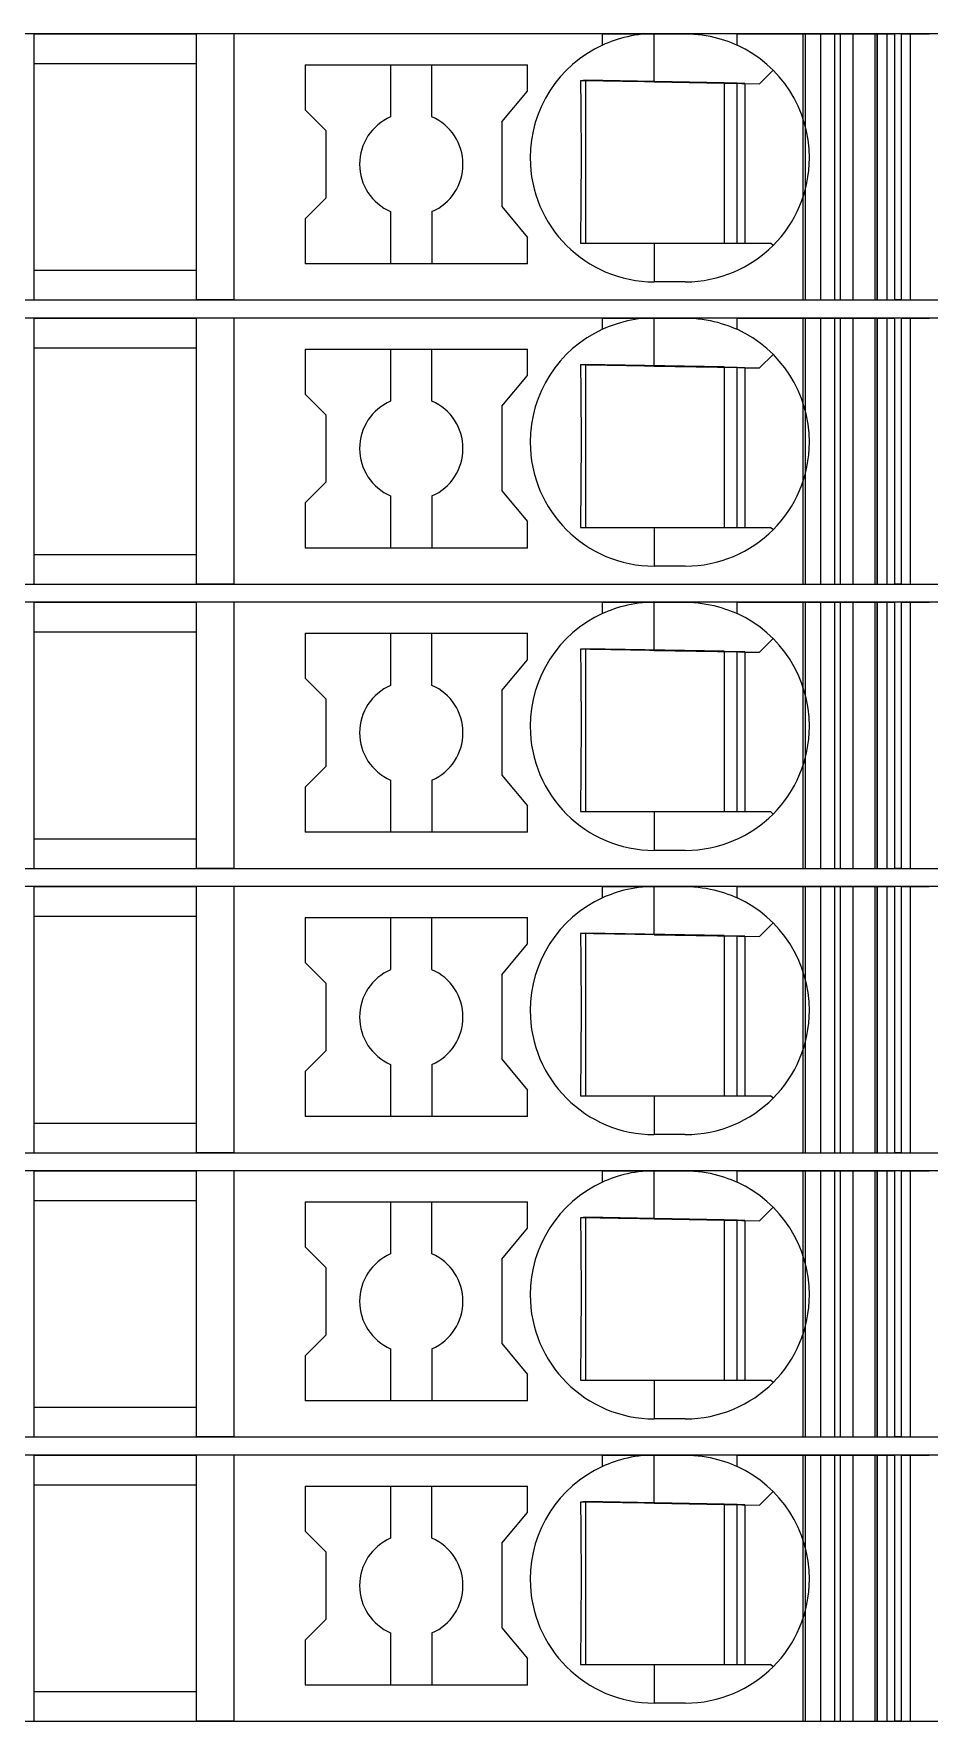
# Model space of a CAD drawing. Header units: millimetres. Extents: x 0 to 1680, y 0 to 1188.
# Drawn here: x 877.05 to 894.37, y 302.65 to 335.3 of the extents above; entities that cross this region are included whole.
import ezdxf
from ezdxf.enums import TextEntityAlignment as Align

# ---------------------------------------------------------------- set-up
doc = ezdxf.new("R2010")
doc.units = ezdxf.units.MM
for name, color, linetype, lineweight in [('EPLAN309', 5, 'Continuous', 5), ('EPLAN493', 5, 'Continuous', 5), ('MAIN-1', 7, 'Continuous', 5), ('MAIN-2', 7, 'Continuous', 5)]:
    doc.layers.add(name, color=color, linetype=linetype, lineweight=lineweight)
doc.styles.add('Tahoma', font='')
doc.styles.get('Tahoma').set_extended_font_data('Tahoma')

# ---------------------------------------------------------------- blocks, each defined once
blk = doc.blocks.new('EPLSYM_LibrarySPECIAL_Symbol12_Variant0_Placement8_6')
at = {"layer": 'EPLAN309', "lineweight": 13, "ltscale": 16}
blk.add_lwpolyline([(0, -5.15), (68.15, -5.15), (68.15, 0), (0, 0)], close=True, dxfattribs=at)
at = {"layer": 'EPLAN493', "color": 5, "style": 'Tahoma'}
blk.add_attdef('17_20450', text='', height=2.3478, dxfattribs=at).set_placement((0, -21.83478), align=Align.MIDDLE_RIGHT)
blk = doc.blocks.new('EPLSYM_LibrarySPECIAL_Symbol12_Variant0_Placement8_7')
at = {"layer": 'EPLAN309', "lineweight": 13, "ltscale": 16}
blk.add_lwpolyline([(0, -5.15), (68.15, -5.15), (68.15, 0), (0, 0)], close=True, dxfattribs=at)
at = {"layer": 'EPLAN493', "color": 5, "style": 'Tahoma'}
blk.add_attdef('17_20450', text='', height=2.3478, dxfattribs=at).set_placement((0, -21.83478), align=Align.MIDDLE_RIGHT)
blk = doc.blocks.new('EPLSYM_LibrarySPECIAL_Symbol12_Variant0_Placement8_8')
at = {"layer": 'EPLAN309', "lineweight": 13, "ltscale": 16}
blk.add_lwpolyline([(0, -5.15), (68.15, -5.15), (68.15, 0), (0, 0)], close=True, dxfattribs=at)
at = {"layer": 'EPLAN493', "color": 5, "style": 'Tahoma'}
blk.add_attdef('17_20450', text='', height=2.3478, dxfattribs=at).set_placement((0, -21.83478), align=Align.MIDDLE_RIGHT)
blk = doc.blocks.new('EPLSYM_LibrarySPECIAL_Symbol12_Variant0_Placement8_9')
at = {"layer": 'EPLAN309', "lineweight": 13, "ltscale": 16}
blk.add_lwpolyline([(0, -5.15), (68.15, -5.15), (68.15, 0), (0, 0)], close=True, dxfattribs=at)
at = {"layer": 'EPLAN493', "color": 5, "style": 'Tahoma'}
blk.add_attdef('17_20450', text='', height=2.3478, dxfattribs=at).set_placement((0, -21.83478), align=Align.MIDDLE_RIGHT)
blk = doc.blocks.new('EPLSYM_LibrarySPECIAL_Symbol12_Variant0_Placement8_10')
at = {"layer": 'EPLAN309', "lineweight": 13, "ltscale": 16}
blk.add_lwpolyline([(0, -5.15), (68.15, -5.15), (68.15, 0), (0, 0)], close=True, dxfattribs=at)
at = {"layer": 'EPLAN493', "color": 5, "style": 'Tahoma'}
blk.add_attdef('17_20450', text='', height=2.3478, dxfattribs=at).set_placement((0, -21.83478), align=Align.MIDDLE_RIGHT)
blk = doc.blocks.new('EPLSYM_LibrarySPECIAL_Symbol12_Variant0_Placement8_11')
at = {"layer": 'EPLAN309', "lineweight": 13, "ltscale": 16}
blk.add_lwpolyline([(0, -5.15), (68.15, -5.15), (68.15, 0), (0, 0)], close=True, dxfattribs=at)
at = {"layer": 'EPLAN493', "color": 5, "style": 'Tahoma'}
blk.add_attdef('17_20450', text='', height=2.3478, dxfattribs=at).set_placement((0, -21.83478), align=Align.MIDDLE_RIGHT)

msp = doc.modelspace()

# ---------------------------------------------------------------- linework, layer by layer
at = {"layer": 'MAIN-1'}
for p, q in [((877.05, 335.3), (880.2, 335.3)), ((877.05, 335.3), (877.05, 330.15)), ((880.919, 335.3), (880.2, 335.3)), ((880.2, 330.15), (880.2, 335.3)), ((888.05, 335.3), (880.919, 335.3)), ((880.919, 335.3), (880.919, 330.15)), ((888.05, 335.3), (889.05, 335.3)), ((888.05, 335.082), (888.05, 335.3)), ((888.102, 335.105), (888.05, 335.082)), ((888.156, 335.127), (888.102, 335.105)), ((888.213, 335.149), (888.156, 335.127)), ((888.272, 335.17), (888.213, 335.149)), ((888.333, 335.19), (888.272, 335.17)), ((888.397, 335.209), (888.333, 335.19)), ((888.463, 335.227), (888.397, 335.209)), ((888.531, 335.243), (888.463, 335.227)), ((888.601, 335.258), (888.531, 335.243)), ((888.673, 335.27), (888.601, 335.258)), ((888.746, 335.281), (888.673, 335.27)), ((888.821, 335.289), (888.746, 335.281)), ((888.897, 335.295), (888.821, 335.289)), ((888.973, 335.299), (888.897, 335.295)), ((889.05, 335.3), (888.973, 335.299)), ((889.05, 334.368), (889.05, 335.3)), ((889.05, 335.3), (889.65, 335.3)), ((889.65, 335.3), (889.732, 335.299)), ((890.65, 335.3), (889.65, 335.3)), ((889.732, 335.299), (889.814, 335.294)), ((889.814, 335.294), (889.896, 335.287)), ((889.896, 335.287), (889.975, 335.278)), ((889.975, 335.278), (890.053, 335.266)), ((890.053, 335.266), (890.13, 335.252)), ((890.13, 335.252), (890.204, 335.235)), ((890.204, 335.235), (890.275, 335.217)), ((890.275, 335.217), (890.345, 335.197)), ((890.345, 335.197), (890.411, 335.176)), ((890.411, 335.176), (890.475, 335.154)), ((890.475, 335.154), (890.536, 335.131)), ((890.536, 335.131), (890.594, 335.106)), ((890.594, 335.106), (890.65, 335.082)), ((890.65, 335.3), (893.704, 335.3)), ((890.65, 335.082), (890.65, 335.3)), ((893.832, 335.3), (893.704, 335.3)), ((893.704, 330.15), (893.704, 335.3)), ((893.832, 335.3), (894.367, 335.3)), ((893.832, 330.15), (893.832, 335.3)), ((877.05, 334.725), (880.2, 334.725)), ((882.3, 334.7), (882.3, 333.829)), ((882.3, 334.7), (886.6, 334.7)), ((883.95, 334.7), (883.95, 333.692)), ((884.75, 333.692), (884.75, 334.7)), ((886.6, 334.189), (886.6, 334.7)), ((887.624, 334.392), (887.625, 334.322)), ((887.685, 334.391), (887.624, 334.392)), ((887.746, 334.39), (887.685, 334.391)), ((887.721, 334.391), (887.721, 331.25)), ((887.809, 334.389), (887.746, 334.39)), ((887.873, 334.388), (887.809, 334.389)), ((887.937, 334.387), (887.873, 334.388)), ((888.003, 334.386), (887.937, 334.387)), ((888.071, 334.385), (888.003, 334.386)), ((888.14, 334.384), (888.071, 334.385)), ((888.21, 334.382), (888.14, 334.384)), ((888.283, 334.381), (888.21, 334.382)), ((888.358, 334.38), (888.283, 334.381)), ((888.435, 334.379), (888.358, 334.38)), ((888.514, 334.377), (888.435, 334.379)), ((888.597, 334.376), (888.514, 334.377)), ((888.682, 334.375), (888.597, 334.376)), ((888.771, 334.373), (888.682, 334.375)), ((888.862, 334.371), (888.771, 334.373)), ((888.955, 334.37), (888.862, 334.371)), ((889.05, 334.368), (888.955, 334.37)), ((889.05, 334.368), (891.083, 334.333)), ((890.4, 334.345), (890.4, 331.25)), ((890.65, 331.25), (890.65, 334.34)), ((890.8, 334.338), (890.8, 331.25)), ((891.083, 334.333), (891.347, 334.597)), ((886.1, 333.593), (886.6, 334.189)), ((887.625, 334.322), (887.625, 334.25)), ((887.625, 334.25), (887.626, 334.177)), ((887.626, 334.177), (887.627, 334.103)), ((887.627, 334.103), (887.628, 334.027)), ((887.628, 334.027), (887.628, 333.949)), ((882.7, 333.429), (882.3, 333.829)), ((887.628, 333.949), (887.629, 333.87)), ((887.629, 333.87), (887.63, 333.788)), ((887.63, 333.788), (887.63, 333.704)), ((887.63, 333.704), (887.631, 333.617)), ((882.7, 333.429), (882.7, 332.121)), ((886.1, 333.593), (886.1, 331.957)), ((887.631, 333.617), (887.631, 333.526)), ((887.631, 333.526), (887.632, 333.432)), ((887.632, 333.432), (887.633, 333.334)), ((887.633, 333.334), (887.633, 333.231)), ((887.633, 333.231), (887.633, 333.124)), ((887.633, 333.124), (887.633, 333.013)), ((887.633, 333.013), (887.634, 332.9)), ((887.634, 332.9), (887.633, 332.779)), ((887.633, 332.779), (887.633, 332.661)), ((887.633, 332.547), (887.632, 332.438)), ((887.632, 332.438), (887.632, 332.334)), ((887.633, 332.661), (887.633, 332.547)), ((882.7, 332.121), (882.3, 331.721)), ((887.631, 332.139), (887.63, 332.048)), ((887.632, 332.334), (887.631, 332.234)), ((887.631, 332.234), (887.631, 332.139)), ((883.95, 331.858), (883.95, 330.85)), ((884.75, 331.858), (884.75, 330.85)), ((886.1, 331.957), (886.6, 331.361)), ((887.628, 331.79), (887.627, 331.708)), ((887.629, 331.959), (887.628, 331.873)), ((887.628, 331.873), (887.628, 331.79)), ((887.63, 332.048), (887.629, 331.959)), ((882.3, 331.721), (882.3, 330.85)), ((887.624, 331.398), (887.623, 331.324)), ((887.625, 331.55), (887.624, 331.474)), ((887.624, 331.474), (887.624, 331.398)), ((887.626, 331.629), (887.625, 331.55)), ((887.627, 331.708), (887.626, 331.629)), ((886.6, 330.85), (886.6, 331.361)), ((887.623, 331.324), (887.622, 331.25)), ((887.622, 331.25), (887.683, 331.25)), ((887.683, 331.25), (887.746, 331.25)), ((887.746, 331.25), (887.809, 331.25)), ((887.809, 331.25), (887.873, 331.25)), ((887.873, 331.25), (887.939, 331.25)), ((887.939, 331.25), (888.005, 331.25)), ((888.005, 331.25), (888.074, 331.25)), ((888.074, 331.25), (888.144, 331.25)), ((888.144, 331.25), (888.215, 331.25)), ((888.215, 331.25), (888.289, 331.25)), ((888.289, 331.25), (888.364, 331.25)), ((888.364, 331.25), (888.442, 331.25)), ((888.442, 331.25), (888.522, 331.25)), ((888.522, 331.25), (888.605, 331.25)), ((888.605, 331.25), (888.69, 331.25)), ((888.69, 331.25), (888.778, 331.25)), ((888.778, 331.25), (888.867, 331.25)), ((888.867, 331.25), (888.958, 331.25)), ((888.958, 331.25), (889.05, 331.25)), ((889.05, 331.25), (891.3, 331.25)), ((889.05, 331.25), (889.05, 330.5)), ((891.347, 331.203), (891.3, 331.25)), ((886.6, 330.85), (882.3, 330.85)), ((877.05, 330.725), (880.2, 330.725)), ((889.65, 330.5), (889.05, 330.5)), ((877.05, 330.15), (880.2, 330.15)), ((880.919, 330.15), (880.2, 330.15)), ((880.919, 330.15), (893.704, 330.15)), ((892.544, 330.15), (892.544, 330.15)), ((892.65, 330.15), (892.65, 330.15)), ((893.832, 330.15), (893.704, 330.15)), ((893.832, 330.15), (894.367, 330.15)), ((877.05, 329.8), (880.2, 329.8)), ((877.05, 329.8), (877.05, 324.65)), ((880.919, 329.8), (880.2, 329.8)), ((880.2, 324.65), (880.2, 329.8)), ((888.05, 329.8), (880.919, 329.8)), ((880.919, 329.8), (880.919, 324.65)), ((888.05, 329.8), (889.05, 329.8)), ((888.05, 329.582), (888.05, 329.8)), ((888.673, 329.77), (888.601, 329.758)), ((888.746, 329.781), (888.673, 329.77)), ((888.821, 329.789), (888.746, 329.781)), ((888.897, 329.795), (888.821, 329.789)), ((888.973, 329.799), (888.897, 329.795)), ((889.05, 329.8), (888.973, 329.799)), ((889.05, 328.868), (889.05, 329.8)), ((889.05, 329.8), (889.65, 329.8)), ((889.65, 329.8), (889.732, 329.799)), ((890.65, 329.8), (889.65, 329.8)), ((889.732, 329.799), (889.814, 329.794)), ((889.814, 329.794), (889.896, 329.787)), ((889.896, 329.787), (889.975, 329.778)), ((889.975, 329.778), (890.053, 329.766)), ((890.053, 329.766), (890.13, 329.752)), ((890.65, 329.8), (893.704, 329.8)), ((890.65, 329.582), (890.65, 329.8)), ((893.832, 329.8), (893.704, 329.8)), ((893.704, 324.65), (893.704, 329.8)), ((893.832, 329.8), (894.367, 329.8)), ((893.832, 324.65), (893.832, 329.8)), ((888.102, 329.605), (888.05, 329.582)), ((888.156, 329.627), (888.102, 329.605)), ((888.213, 329.649), (888.156, 329.627)), ((888.272, 329.67), (888.213, 329.649)), ((888.333, 329.69), (888.272, 329.67)), ((888.397, 329.709), (888.333, 329.69)), ((888.463, 329.727), (888.397, 329.709)), ((888.531, 329.743), (888.463, 329.727)), ((888.601, 329.758), (888.531, 329.743)), ((890.13, 329.752), (890.204, 329.735)), ((890.204, 329.735), (890.275, 329.717)), ((890.275, 329.717), (890.345, 329.697)), ((890.345, 329.697), (890.411, 329.676)), ((890.411, 329.676), (890.475, 329.654)), ((890.475, 329.654), (890.536, 329.631)), ((890.536, 329.631), (890.594, 329.606)), ((890.594, 329.606), (890.65, 329.582)), ((877.05, 329.225), (880.2, 329.225)), ((882.3, 329.2), (882.3, 328.329)), ((882.3, 329.2), (886.6, 329.2)), ((883.95, 329.2), (883.95, 328.192)), ((884.75, 328.192), (884.75, 329.2)), ((886.6, 328.689), (886.6, 329.2)), ((887.624, 328.892), (887.625, 328.822)), ((887.685, 328.891), (887.624, 328.892)), ((887.625, 328.822), (887.625, 328.75)), ((887.746, 328.89), (887.685, 328.891)), ((887.721, 328.891), (887.721, 325.75)), ((887.809, 328.889), (887.746, 328.89)), ((887.873, 328.888), (887.809, 328.889)), ((887.937, 328.887), (887.873, 328.888)), ((888.003, 328.886), (887.937, 328.887)), ((888.071, 328.885), (888.003, 328.886)), ((888.14, 328.884), (888.071, 328.885)), ((888.21, 328.882), (888.14, 328.884)), ((888.283, 328.881), (888.21, 328.882)), ((888.358, 328.88), (888.283, 328.881)), ((888.435, 328.879), (888.358, 328.88)), ((888.514, 328.877), (888.435, 328.879)), ((888.597, 328.876), (888.514, 328.877)), ((888.682, 328.875), (888.597, 328.876)), ((888.771, 328.873), (888.682, 328.875)), ((888.862, 328.871), (888.771, 328.873)), ((888.955, 328.87), (888.862, 328.871)), ((889.05, 328.868), (888.955, 328.87)), ((889.05, 328.868), (891.083, 328.833)), ((890.4, 328.845), (890.4, 325.75)), ((890.65, 325.75), (890.65, 328.84)), ((890.8, 328.838), (890.8, 325.75)), ((891.083, 328.833), (891.347, 329.097)), ((886.1, 328.093), (886.6, 328.689)), ((887.625, 328.75), (887.626, 328.677)), ((887.626, 328.677), (887.627, 328.603)), ((887.627, 328.603), (887.628, 328.527)), ((887.628, 328.527), (887.628, 328.449)), ((882.7, 327.929), (882.3, 328.329)), ((887.628, 328.449), (887.629, 328.37)), ((887.629, 328.37), (887.63, 328.288)), ((887.63, 328.288), (887.63, 328.204)), ((887.63, 328.204), (887.631, 328.117)), ((882.7, 327.929), (882.7, 326.621)), ((886.1, 328.093), (886.1, 326.457)), ((887.631, 328.117), (887.631, 328.026)), ((887.631, 328.026), (887.632, 327.932)), ((887.632, 327.932), (887.633, 327.834)), ((887.633, 327.834), (887.633, 327.731)), ((887.633, 327.731), (887.633, 327.624)), ((887.633, 327.624), (887.633, 327.513)), ((887.633, 327.513), (887.634, 327.4)), ((887.634, 327.4), (887.633, 327.279)), ((887.633, 327.279), (887.633, 327.161)), ((887.633, 327.161), (887.633, 327.047)), ((887.632, 326.834), (887.631, 326.734)), ((887.633, 327.047), (887.632, 326.938)), ((887.632, 326.938), (887.632, 326.834)), ((882.7, 326.621), (882.3, 326.221)), ((887.63, 326.548), (887.629, 326.459)), ((887.631, 326.639), (887.63, 326.548)), ((887.631, 326.734), (887.631, 326.639)), ((882.3, 326.221), (882.3, 325.35)), ((883.95, 326.358), (883.95, 325.35)), ((884.75, 326.358), (884.75, 325.35)), ((886.1, 326.457), (886.6, 325.861)), ((887.627, 326.208), (887.626, 326.129)), ((887.628, 326.29), (887.627, 326.208)), ((887.629, 326.459), (887.628, 326.373)), ((887.628, 326.373), (887.628, 326.29)), ((886.6, 325.35), (886.6, 325.861)), ((887.624, 325.898), (887.623, 325.824)), ((887.625, 326.05), (887.624, 325.974)), ((887.624, 325.974), (887.624, 325.898)), ((887.626, 326.129), (887.625, 326.05)), ((887.623, 325.824), (887.622, 325.75)), ((887.622, 325.75), (887.683, 325.75)), ((887.683, 325.75), (887.746, 325.75)), ((887.746, 325.75), (887.809, 325.75)), ((887.809, 325.75), (887.873, 325.75)), ((887.873, 325.75), (887.939, 325.75)), ((887.939, 325.75), (888.005, 325.75)), ((888.005, 325.75), (888.074, 325.75)), ((888.074, 325.75), (888.144, 325.75)), ((888.144, 325.75), (888.215, 325.75)), ((888.215, 325.75), (888.289, 325.75)), ((888.289, 325.75), (888.364, 325.75)), ((888.364, 325.75), (888.442, 325.75)), ((888.442, 325.75), (888.522, 325.75)), ((888.522, 325.75), (888.605, 325.75)), ((888.605, 325.75), (888.69, 325.75)), ((888.69, 325.75), (888.778, 325.75)), ((888.778, 325.75), (888.867, 325.75)), ((888.867, 325.75), (888.958, 325.75)), ((888.958, 325.75), (889.05, 325.75)), ((889.05, 325.75), (891.3, 325.75)), ((889.05, 325.75), (889.05, 325)), ((891.347, 325.703), (891.3, 325.75)), ((877.05, 325.225), (880.2, 325.225)), ((886.6, 325.35), (882.3, 325.35)), ((889.65, 325), (889.05, 325)), ((877.05, 324.65), (880.2, 324.65)), ((880.919, 324.65), (880.2, 324.65)), ((880.919, 324.65), (893.704, 324.65)), ((892.544, 324.65), (892.544, 324.65)), ((892.65, 324.65), (892.65, 324.65)), ((893.832, 324.65), (893.704, 324.65)), ((893.832, 324.65), (894.367, 324.65)), ((877.05, 324.3), (880.2, 324.3)), ((877.05, 324.3), (877.05, 319.15)), ((880.919, 324.3), (880.2, 324.3)), ((880.2, 319.15), (880.2, 324.3)), ((888.05, 324.3), (880.919, 324.3)), ((880.919, 324.3), (880.919, 319.15)), ((888.05, 324.3), (889.05, 324.3)), ((888.05, 324.082), (888.05, 324.3)), ((888.463, 324.227), (888.397, 324.209)), ((888.531, 324.243), (888.463, 324.227)), ((888.601, 324.258), (888.531, 324.243)), ((888.673, 324.27), (888.601, 324.258)), ((888.746, 324.281), (888.673, 324.27)), ((888.821, 324.289), (888.746, 324.281)), ((888.897, 324.295), (888.821, 324.289)), ((888.973, 324.299), (888.897, 324.295)), ((889.05, 324.3), (888.973, 324.299)), ((889.05, 323.368), (889.05, 324.3)), ((889.05, 324.3), (889.65, 324.3)), ((889.65, 324.3), (889.732, 324.299)), ((890.65, 324.3), (889.65, 324.3)), ((889.732, 324.299), (889.814, 324.294)), ((889.814, 324.294), (889.896, 324.287)), ((889.896, 324.287), (889.975, 324.278)), ((889.975, 324.278), (890.053, 324.266)), ((890.053, 324.266), (890.13, 324.252)), ((890.13, 324.252), (890.204, 324.235)), ((890.204, 324.235), (890.275, 324.217)), ((890.275, 324.217), (890.345, 324.197)), ((890.65, 324.3), (893.704, 324.3)), ((890.65, 324.082), (890.65, 324.3)), ((893.832, 324.3), (893.704, 324.3)), ((893.704, 319.15), (893.704, 324.3)), ((893.832, 324.3), (894.367, 324.3)), ((893.832, 319.15), (893.832, 324.3)), ((888.102, 324.105), (888.05, 324.082)), ((888.156, 324.127), (888.102, 324.105)), ((888.213, 324.149), (888.156, 324.127)), ((888.272, 324.17), (888.213, 324.149)), ((888.333, 324.19), (888.272, 324.17)), ((888.397, 324.209), (888.333, 324.19)), ((890.345, 324.197), (890.411, 324.176)), ((890.411, 324.176), (890.475, 324.154)), ((890.475, 324.154), (890.536, 324.131)), ((890.536, 324.131), (890.594, 324.106)), ((890.594, 324.106), (890.65, 324.082)), ((877.05, 323.725), (880.2, 323.725)), ((882.3, 323.7), (882.3, 322.829)), ((882.3, 323.7), (886.6, 323.7)), ((883.95, 323.7), (883.95, 322.692)), ((884.75, 322.692), (884.75, 323.7)), ((886.6, 323.189), (886.6, 323.7)), ((891.083, 323.333), (891.347, 323.597)), ((887.624, 323.392), (887.625, 323.322)), ((887.685, 323.391), (887.624, 323.392)), ((887.625, 323.322), (887.625, 323.25)), ((887.625, 323.25), (887.626, 323.177)), ((887.746, 323.39), (887.685, 323.391)), ((887.721, 323.391), (887.721, 320.25)), ((887.809, 323.389), (887.746, 323.39)), ((887.873, 323.388), (887.809, 323.389)), ((887.937, 323.387), (887.873, 323.388)), ((888.003, 323.386), (887.937, 323.387)), ((888.071, 323.385), (888.003, 323.386)), ((888.14, 323.384), (888.071, 323.385)), ((888.21, 323.382), (888.14, 323.384)), ((888.283, 323.381), (888.21, 323.382)), ((888.358, 323.38), (888.283, 323.381)), ((888.435, 323.379), (888.358, 323.38)), ((888.514, 323.377), (888.435, 323.379)), ((888.597, 323.376), (888.514, 323.377)), ((888.682, 323.375), (888.597, 323.376)), ((888.771, 323.373), (888.682, 323.375)), ((888.862, 323.371), (888.771, 323.373)), ((888.955, 323.37), (888.862, 323.371)), ((889.05, 323.368), (888.955, 323.37)), ((889.05, 323.368), (891.083, 323.333)), ((890.4, 323.345), (890.4, 320.25)), ((890.65, 320.25), (890.65, 323.34)), ((890.8, 323.338), (890.8, 320.25)), ((886.1, 322.593), (886.6, 323.189)), ((887.626, 323.177), (887.627, 323.103)), ((887.627, 323.103), (887.628, 323.027)), ((887.628, 323.027), (887.628, 322.949)), ((887.628, 322.949), (887.629, 322.87)), ((882.7, 322.429), (882.3, 322.829)), ((886.1, 322.593), (886.1, 320.957)), ((887.629, 322.87), (887.63, 322.788)), ((887.63, 322.788), (887.63, 322.704)), ((887.63, 322.704), (887.631, 322.617)), ((887.631, 322.617), (887.631, 322.526)), ((882.7, 322.429), (882.7, 321.121)), ((887.631, 322.526), (887.632, 322.432)), ((887.632, 322.432), (887.633, 322.334)), ((887.633, 322.334), (887.633, 322.231)), ((887.633, 322.231), (887.633, 322.124)), ((887.633, 322.124), (887.633, 322.013)), ((887.633, 322.013), (887.634, 321.9)), ((887.634, 321.9), (887.633, 321.779)), ((887.633, 321.779), (887.633, 321.661)), ((887.633, 321.661), (887.633, 321.547)), ((887.632, 321.334), (887.631, 321.234)), ((887.633, 321.547), (887.632, 321.438)), ((887.632, 321.438), (887.632, 321.334)), ((882.7, 321.121), (882.3, 320.721)), ((886.1, 320.957), (886.6, 320.361)), ((887.629, 320.959), (887.628, 320.873)), ((887.63, 321.048), (887.629, 320.959)), ((887.631, 321.139), (887.63, 321.048)), ((887.631, 321.234), (887.631, 321.139)), ((882.3, 320.721), (882.3, 319.85)), ((883.95, 320.858), (883.95, 319.85)), ((884.75, 320.858), (884.75, 319.85)), ((887.626, 320.629), (887.625, 320.55)), ((887.627, 320.708), (887.626, 320.629)), ((887.628, 320.79), (887.627, 320.708)), ((887.628, 320.873), (887.628, 320.79)), ((886.6, 319.85), (886.6, 320.361)), ((887.623, 320.324), (887.622, 320.25)), ((887.624, 320.398), (887.623, 320.324)), ((887.625, 320.55), (887.624, 320.474)), ((887.624, 320.474), (887.624, 320.398)), ((887.622, 320.25), (887.683, 320.25)), ((887.683, 320.25), (887.746, 320.25)), ((887.746, 320.25), (887.809, 320.25)), ((887.809, 320.25), (887.873, 320.25)), ((887.873, 320.25), (887.939, 320.25)), ((887.939, 320.25), (888.005, 320.25)), ((888.005, 320.25), (888.074, 320.25)), ((888.074, 320.25), (888.144, 320.25)), ((888.144, 320.25), (888.215, 320.25)), ((888.215, 320.25), (888.289, 320.25)), ((888.289, 320.25), (888.364, 320.25)), ((888.364, 320.25), (888.442, 320.25)), ((888.442, 320.25), (888.522, 320.25)), ((888.522, 320.25), (888.605, 320.25)), ((888.605, 320.25), (888.69, 320.25)), ((888.69, 320.25), (888.778, 320.25)), ((888.778, 320.25), (888.867, 320.25)), ((888.867, 320.25), (888.958, 320.25)), ((888.958, 320.25), (889.05, 320.25)), ((889.05, 320.25), (891.3, 320.25)), ((889.05, 320.25), (889.05, 319.5)), ((891.347, 320.203), (891.3, 320.25)), ((877.05, 319.725), (880.2, 319.725)), ((886.6, 319.85), (882.3, 319.85)), ((889.65, 319.5), (889.05, 319.5)), ((877.05, 319.15), (880.2, 319.15)), ((880.919, 319.15), (880.2, 319.15)), ((880.919, 319.15), (893.704, 319.15)), ((892.544, 319.15), (892.544, 319.15)), ((892.65, 319.15), (892.65, 319.15)), ((893.832, 319.15), (893.704, 319.15)), ((893.832, 319.15), (894.367, 319.15)), ((877.05, 318.8), (880.2, 318.8)), ((877.05, 318.8), (877.05, 313.65)), ((880.919, 318.8), (880.2, 318.8)), ((880.2, 313.65), (880.2, 318.8)), ((888.05, 318.8), (880.919, 318.8)), ((880.919, 318.8), (880.919, 313.65)), ((888.05, 318.8), (889.05, 318.8)), ((888.05, 318.582), (888.05, 318.8)), ((888.272, 318.67), (888.213, 318.649)), ((888.333, 318.69), (888.272, 318.67)), ((888.397, 318.709), (888.333, 318.69)), ((888.463, 318.727), (888.397, 318.709)), ((888.531, 318.743), (888.463, 318.727)), ((888.601, 318.758), (888.531, 318.743)), ((888.673, 318.77), (888.601, 318.758)), ((888.746, 318.781), (888.673, 318.77)), ((888.821, 318.789), (888.746, 318.781)), ((888.897, 318.795), (888.821, 318.789)), ((888.973, 318.799), (888.897, 318.795)), ((889.05, 318.8), (888.973, 318.799)), ((889.05, 317.868), (889.05, 318.8)), ((889.05, 318.8), (889.65, 318.8)), ((889.65, 318.8), (889.732, 318.799)), ((890.65, 318.8), (889.65, 318.8)), ((889.732, 318.799), (889.814, 318.794)), ((889.814, 318.794), (889.896, 318.787)), ((889.896, 318.787), (889.975, 318.778)), ((889.975, 318.778), (890.053, 318.766)), ((890.053, 318.766), (890.13, 318.752)), ((890.13, 318.752), (890.204, 318.735)), ((890.204, 318.735), (890.275, 318.717)), ((890.275, 318.717), (890.345, 318.697)), ((890.345, 318.697), (890.411, 318.676)), ((890.411, 318.676), (890.475, 318.654)), ((890.65, 318.8), (893.704, 318.8)), ((890.65, 318.582), (890.65, 318.8)), ((893.832, 318.8), (893.704, 318.8)), ((893.704, 313.65), (893.704, 318.8)), ((893.832, 318.8), (894.367, 318.8)), ((893.832, 313.65), (893.832, 318.8)), ((888.102, 318.605), (888.05, 318.582)), ((888.156, 318.627), (888.102, 318.605)), ((888.213, 318.649), (888.156, 318.627)), ((890.475, 318.654), (890.536, 318.631)), ((890.536, 318.631), (890.594, 318.606)), ((890.594, 318.606), (890.65, 318.582)), ((877.05, 318.225), (880.2, 318.225)), ((882.3, 318.2), (882.3, 317.329)), ((882.3, 318.2), (886.6, 318.2)), ((883.95, 318.2), (883.95, 317.192)), ((884.75, 317.192), (884.75, 318.2)), ((886.6, 317.689), (886.6, 318.2)), ((891.083, 317.833), (891.347, 318.097)), ((886.1, 317.093), (886.6, 317.689)), ((887.624, 317.892), (887.625, 317.822)), ((887.685, 317.891), (887.624, 317.892)), ((887.625, 317.822), (887.625, 317.75)), ((887.625, 317.75), (887.626, 317.677)), ((887.746, 317.89), (887.685, 317.891)), ((887.721, 317.891), (887.721, 314.75)), ((887.809, 317.889), (887.746, 317.89)), ((887.873, 317.888), (887.809, 317.889)), ((887.937, 317.887), (887.873, 317.888)), ((888.003, 317.886), (887.937, 317.887)), ((888.071, 317.885), (888.003, 317.886)), ((888.14, 317.884), (888.071, 317.885)), ((888.21, 317.882), (888.14, 317.884)), ((888.283, 317.881), (888.21, 317.882)), ((888.358, 317.88), (888.283, 317.881)), ((888.435, 317.879), (888.358, 317.88)), ((888.514, 317.877), (888.435, 317.879)), ((888.597, 317.876), (888.514, 317.877)), ((888.682, 317.875), (888.597, 317.876)), ((888.771, 317.873), (888.682, 317.875)), ((888.862, 317.871), (888.771, 317.873)), ((888.955, 317.87), (888.862, 317.871)), ((889.05, 317.868), (888.955, 317.87)), ((889.05, 317.868), (891.083, 317.833)), ((890.4, 317.845), (890.4, 314.75)), ((890.65, 314.75), (890.65, 317.84)), ((890.8, 317.838), (890.8, 314.75)), ((887.626, 317.677), (887.627, 317.603)), ((887.627, 317.603), (887.628, 317.527)), ((887.628, 317.527), (887.628, 317.449)), ((887.628, 317.449), (887.629, 317.37)), ((887.629, 317.37), (887.63, 317.288)), ((882.7, 316.929), (882.3, 317.329)), ((886.1, 317.093), (886.1, 315.457)), ((887.63, 317.288), (887.63, 317.204)), ((887.63, 317.204), (887.631, 317.117)), ((887.631, 317.117), (887.631, 317.026)), ((882.7, 316.929), (882.7, 315.621)), ((887.631, 317.026), (887.632, 316.932)), ((887.632, 316.932), (887.633, 316.834)), ((887.633, 316.834), (887.633, 316.731)), ((887.633, 316.731), (887.633, 316.624)), ((887.633, 316.624), (887.633, 316.513)), ((887.633, 316.513), (887.634, 316.4)), ((887.634, 316.4), (887.633, 316.279)), ((887.633, 316.279), (887.633, 316.161)), ((887.633, 316.161), (887.633, 316.047)), ((887.632, 315.834), (887.631, 315.734)), ((887.631, 315.734), (887.631, 315.639)), ((887.633, 316.047), (887.632, 315.938)), ((887.632, 315.938), (887.632, 315.834)), ((882.7, 315.621), (882.3, 315.221)), ((886.1, 315.457), (886.6, 314.861)), ((887.629, 315.459), (887.628, 315.373)), ((887.63, 315.548), (887.629, 315.459)), ((887.631, 315.639), (887.63, 315.548)), ((882.3, 315.221), (882.3, 314.35)), ((883.95, 315.358), (883.95, 314.35)), ((884.75, 315.358), (884.75, 314.35)), ((887.626, 315.129), (887.625, 315.05)), ((887.627, 315.208), (887.626, 315.129)), ((887.628, 315.29), (887.627, 315.208)), ((887.628, 315.373), (887.628, 315.29)), ((886.6, 314.35), (886.6, 314.861)), ((887.623, 314.824), (887.622, 314.75)), ((887.622, 314.75), (887.683, 314.75)), ((887.624, 314.898), (887.623, 314.824)), ((887.625, 315.05), (887.624, 314.974)), ((887.624, 314.974), (887.624, 314.898)), ((887.683, 314.75), (887.746, 314.75)), ((887.746, 314.75), (887.809, 314.75)), ((887.809, 314.75), (887.873, 314.75)), ((887.873, 314.75), (887.939, 314.75)), ((887.939, 314.75), (888.005, 314.75)), ((888.005, 314.75), (888.074, 314.75)), ((888.074, 314.75), (888.144, 314.75)), ((888.144, 314.75), (888.215, 314.75)), ((888.215, 314.75), (888.289, 314.75)), ((888.289, 314.75), (888.364, 314.75)), ((888.364, 314.75), (888.442, 314.75)), ((888.442, 314.75), (888.522, 314.75)), ((888.522, 314.75), (888.605, 314.75)), ((888.605, 314.75), (888.69, 314.75)), ((888.69, 314.75), (888.778, 314.75)), ((888.778, 314.75), (888.867, 314.75)), ((888.867, 314.75), (888.958, 314.75)), ((888.958, 314.75), (889.05, 314.75)), ((889.05, 314.75), (891.3, 314.75)), ((889.05, 314.75), (889.05, 314)), ((891.347, 314.703), (891.3, 314.75)), ((877.05, 314.225), (880.2, 314.225)), ((886.6, 314.35), (882.3, 314.35)), ((889.65, 314), (889.05, 314)), ((877.05, 313.65), (880.2, 313.65)), ((880.919, 313.65), (880.2, 313.65)), ((880.919, 313.65), (893.704, 313.65)), ((892.544, 313.65), (892.544, 313.65)), ((892.65, 313.65), (892.65, 313.65)), ((893.832, 313.65), (893.704, 313.65)), ((893.832, 313.65), (894.367, 313.65)), ((877.05, 313.3), (880.2, 313.3)), ((877.05, 313.3), (877.05, 308.15)), ((880.919, 313.3), (880.2, 313.3)), ((880.2, 308.15), (880.2, 313.3)), ((888.05, 313.3), (880.919, 313.3)), ((880.919, 313.3), (880.919, 308.15)), ((888.05, 313.3), (889.05, 313.3)), ((888.05, 313.082), (888.05, 313.3)), ((888.156, 313.127), (888.102, 313.105)), ((888.213, 313.149), (888.156, 313.127)), ((888.272, 313.17), (888.213, 313.149)), ((888.333, 313.19), (888.272, 313.17)), ((888.397, 313.209), (888.333, 313.19)), ((888.463, 313.227), (888.397, 313.209)), ((888.531, 313.243), (888.463, 313.227)), ((888.601, 313.258), (888.531, 313.243)), ((888.673, 313.27), (888.601, 313.258)), ((888.746, 313.281), (888.673, 313.27)), ((888.821, 313.289), (888.746, 313.281)), ((888.897, 313.295), (888.821, 313.289)), ((888.973, 313.299), (888.897, 313.295)), ((889.05, 313.3), (888.973, 313.299)), ((889.05, 312.368), (889.05, 313.3)), ((889.05, 313.3), (889.65, 313.3)), ((889.65, 313.3), (889.732, 313.299)), ((890.65, 313.3), (889.65, 313.3)), ((889.732, 313.299), (889.814, 313.294)), ((889.814, 313.294), (889.896, 313.287)), ((889.896, 313.287), (889.975, 313.278)), ((889.975, 313.278), (890.053, 313.266)), ((890.053, 313.266), (890.13, 313.252)), ((890.13, 313.252), (890.204, 313.235)), ((890.204, 313.235), (890.275, 313.217)), ((890.275, 313.217), (890.345, 313.197)), ((890.345, 313.197), (890.411, 313.176)), ((890.411, 313.176), (890.475, 313.154)), ((890.475, 313.154), (890.536, 313.131)), ((890.536, 313.131), (890.594, 313.106)), ((890.65, 313.3), (893.704, 313.3)), ((890.65, 313.082), (890.65, 313.3)), ((893.832, 313.3), (893.704, 313.3)), ((893.704, 308.15), (893.704, 313.3)), ((893.832, 313.3), (894.367, 313.3)), ((893.832, 308.15), (893.832, 313.3)), ((888.102, 313.105), (888.05, 313.082)), ((890.594, 313.106), (890.65, 313.082)), ((877.05, 312.725), (880.2, 312.725)), ((882.3, 312.7), (882.3, 311.829)), ((882.3, 312.7), (886.6, 312.7)), ((883.95, 312.7), (883.95, 311.692)), ((884.75, 311.692), (884.75, 312.7)), ((886.6, 312.189), (886.6, 312.7)), ((891.083, 312.333), (891.347, 312.597)), ((886.1, 311.593), (886.6, 312.189)), ((887.624, 312.392), (887.625, 312.322)), ((887.685, 312.391), (887.624, 312.392)), ((887.625, 312.322), (887.625, 312.25)), ((887.625, 312.25), (887.626, 312.177)), ((887.626, 312.177), (887.627, 312.103)), ((887.746, 312.39), (887.685, 312.391)), ((887.721, 312.391), (887.721, 309.25)), ((887.809, 312.389), (887.746, 312.39)), ((887.873, 312.388), (887.809, 312.389)), ((887.937, 312.387), (887.873, 312.388)), ((888.003, 312.386), (887.937, 312.387)), ((888.071, 312.385), (888.003, 312.386)), ((888.14, 312.384), (888.071, 312.385)), ((888.21, 312.382), (888.14, 312.384)), ((888.283, 312.381), (888.21, 312.382)), ((888.358, 312.38), (888.283, 312.381)), ((888.435, 312.379), (888.358, 312.38)), ((888.514, 312.377), (888.435, 312.379)), ((888.597, 312.376), (888.514, 312.377)), ((888.682, 312.375), (888.597, 312.376)), ((888.771, 312.373), (888.682, 312.375)), ((888.862, 312.371), (888.771, 312.373)), ((888.955, 312.37), (888.862, 312.371)), ((889.05, 312.368), (888.955, 312.37)), ((889.05, 312.368), (891.083, 312.333)), ((890.4, 312.345), (890.4, 309.25)), ((890.65, 309.25), (890.65, 312.34)), ((890.8, 312.338), (890.8, 309.25)), ((882.7, 311.429), (882.3, 311.829)), ((887.627, 312.103), (887.628, 312.027)), ((887.628, 312.027), (887.628, 311.949)), ((887.628, 311.949), (887.629, 311.87)), ((887.629, 311.87), (887.63, 311.788)), ((886.1, 311.593), (886.1, 309.957)), ((887.63, 311.788), (887.63, 311.704)), ((887.63, 311.704), (887.631, 311.617)), ((887.631, 311.617), (887.631, 311.526)), ((887.631, 311.526), (887.632, 311.432)), ((882.7, 311.429), (882.7, 310.121)), ((887.632, 311.432), (887.633, 311.334)), ((887.633, 311.334), (887.633, 311.231)), ((887.633, 311.231), (887.633, 311.124)), ((887.633, 311.124), (887.633, 311.013)), ((887.633, 311.013), (887.634, 310.9)), ((887.634, 310.9), (887.633, 310.779)), ((887.633, 310.547), (887.632, 310.438)), ((887.633, 310.779), (887.633, 310.661)), ((887.633, 310.661), (887.633, 310.547)), ((887.632, 310.334), (887.631, 310.234)), ((887.631, 310.234), (887.631, 310.139)), ((887.632, 310.438), (887.632, 310.334)), ((882.7, 310.121), (882.3, 309.721)), ((883.95, 309.858), (883.95, 308.85)), ((884.75, 309.858), (884.75, 308.85)), ((886.1, 309.957), (886.6, 309.361)), ((887.629, 309.959), (887.628, 309.873)), ((887.628, 309.873), (887.628, 309.79)), ((887.63, 310.048), (887.629, 309.959)), ((887.631, 310.139), (887.63, 310.048)), ((882.3, 309.721), (882.3, 308.85)), ((887.625, 309.55), (887.624, 309.474)), ((887.626, 309.629), (887.625, 309.55)), ((887.627, 309.708), (887.626, 309.629)), ((887.628, 309.79), (887.627, 309.708)), ((886.6, 308.85), (886.6, 309.361)), ((887.623, 309.324), (887.622, 309.25)), ((887.622, 309.25), (887.683, 309.25)), ((887.624, 309.398), (887.623, 309.324)), ((887.624, 309.474), (887.624, 309.398)), ((887.683, 309.25), (887.746, 309.25)), ((887.746, 309.25), (887.809, 309.25)), ((887.809, 309.25), (887.873, 309.25)), ((887.873, 309.25), (887.939, 309.25)), ((887.939, 309.25), (888.005, 309.25)), ((888.005, 309.25), (888.074, 309.25)), ((888.074, 309.25), (888.144, 309.25)), ((888.144, 309.25), (888.215, 309.25)), ((888.215, 309.25), (888.289, 309.25)), ((888.289, 309.25), (888.364, 309.25)), ((888.364, 309.25), (888.442, 309.25)), ((888.442, 309.25), (888.522, 309.25)), ((888.522, 309.25), (888.605, 309.25)), ((888.605, 309.25), (888.69, 309.25)), ((888.69, 309.25), (888.778, 309.25)), ((888.778, 309.25), (888.867, 309.25)), ((888.867, 309.25), (888.958, 309.25)), ((888.958, 309.25), (889.05, 309.25)), ((889.05, 309.25), (891.3, 309.25)), ((889.05, 309.25), (889.05, 308.5)), ((891.347, 309.203), (891.3, 309.25)), ((877.05, 308.725), (880.2, 308.725)), ((886.6, 308.85), (882.3, 308.85)), ((889.65, 308.5), (889.05, 308.5)), ((877.05, 308.15), (880.2, 308.15)), ((880.919, 308.15), (880.2, 308.15)), ((880.919, 308.15), (893.704, 308.15)), ((892.544, 308.15), (892.544, 308.15)), ((892.65, 308.15), (892.65, 308.15)), ((893.832, 308.15), (893.704, 308.15)), ((893.832, 308.15), (894.367, 308.15)), ((877.05, 307.8), (880.2, 307.8)), ((877.05, 307.8), (877.05, 302.65)), ((880.919, 307.8), (880.2, 307.8)), ((880.2, 302.65), (880.2, 307.8)), ((888.05, 307.8), (880.919, 307.8)), ((880.919, 307.8), (880.919, 302.65)), ((888.05, 307.8), (889.05, 307.8)), ((888.05, 307.582), (888.05, 307.8)), ((888.102, 307.605), (888.05, 307.582)), ((888.156, 307.627), (888.102, 307.605)), ((888.213, 307.649), (888.156, 307.627)), ((888.272, 307.67), (888.213, 307.649)), ((888.333, 307.69), (888.272, 307.67)), ((888.397, 307.709), (888.333, 307.69)), ((888.463, 307.727), (888.397, 307.709)), ((888.531, 307.743), (888.463, 307.727)), ((888.601, 307.758), (888.531, 307.743)), ((888.673, 307.77), (888.601, 307.758)), ((888.746, 307.781), (888.673, 307.77)), ((888.821, 307.789), (888.746, 307.781)), ((888.897, 307.795), (888.821, 307.789)), ((888.973, 307.799), (888.897, 307.795)), ((889.05, 307.8), (888.973, 307.799)), ((889.05, 306.868), (889.05, 307.8)), ((889.05, 307.8), (889.65, 307.8)), ((889.65, 307.8), (889.732, 307.799)), ((890.65, 307.8), (889.65, 307.8)), ((889.732, 307.799), (889.814, 307.794)), ((889.814, 307.794), (889.896, 307.787)), ((889.896, 307.787), (889.975, 307.778)), ((889.975, 307.778), (890.053, 307.766)), ((890.053, 307.766), (890.13, 307.752)), ((890.13, 307.752), (890.204, 307.735)), ((890.204, 307.735), (890.275, 307.717)), ((890.275, 307.717), (890.345, 307.697)), ((890.345, 307.697), (890.411, 307.676)), ((890.411, 307.676), (890.475, 307.654)), ((890.475, 307.654), (890.536, 307.631)), ((890.536, 307.631), (890.594, 307.606)), ((890.594, 307.606), (890.65, 307.582)), ((890.65, 307.8), (893.704, 307.8)), ((890.65, 307.582), (890.65, 307.8)), ((893.832, 307.8), (893.704, 307.8)), ((893.704, 302.65), (893.704, 307.8)), ((893.832, 307.8), (894.367, 307.8)), ((893.832, 302.65), (893.832, 307.8)), ((877.05, 307.225), (880.2, 307.225)), ((882.3, 307.2), (882.3, 306.329)), ((882.3, 307.2), (886.6, 307.2)), ((883.95, 307.2), (883.95, 306.192)), ((884.75, 306.192), (884.75, 307.2)), ((886.6, 306.689), (886.6, 307.2)), ((891.083, 306.833), (891.347, 307.097)), ((886.1, 306.093), (886.6, 306.689)), ((887.624, 306.892), (887.625, 306.822)), ((887.685, 306.891), (887.624, 306.892)), ((887.625, 306.822), (887.625, 306.75)), ((887.625, 306.75), (887.626, 306.677)), ((887.626, 306.677), (887.627, 306.603)), ((887.627, 306.603), (887.628, 306.527)), ((887.746, 306.89), (887.685, 306.891)), ((887.721, 306.891), (887.721, 303.75)), ((887.809, 306.889), (887.746, 306.89)), ((887.873, 306.888), (887.809, 306.889)), ((887.937, 306.887), (887.873, 306.888)), ((888.003, 306.886), (887.937, 306.887)), ((888.071, 306.885), (888.003, 306.886)), ((888.14, 306.884), (888.071, 306.885)), ((888.21, 306.882), (888.14, 306.884)), ((888.283, 306.881), (888.21, 306.882)), ((888.358, 306.88), (888.283, 306.881)), ((888.435, 306.879), (888.358, 306.88)), ((888.514, 306.877), (888.435, 306.879)), ((888.597, 306.876), (888.514, 306.877)), ((888.682, 306.875), (888.597, 306.876)), ((888.771, 306.873), (888.682, 306.875)), ((888.862, 306.871), (888.771, 306.873)), ((888.955, 306.87), (888.862, 306.871)), ((889.05, 306.868), (888.955, 306.87)), ((889.05, 306.868), (891.083, 306.833)), ((890.4, 306.845), (890.4, 303.75)), ((890.65, 303.75), (890.65, 306.84)), ((890.8, 306.838), (890.8, 303.75)), ((882.7, 305.929), (882.3, 306.329)), ((887.628, 306.527), (887.628, 306.449)), ((887.628, 306.449), (887.629, 306.37)), ((887.629, 306.37), (887.63, 306.288)), ((887.63, 306.288), (887.63, 306.204)), ((886.1, 306.093), (886.1, 304.457)), ((887.63, 306.204), (887.631, 306.117)), ((887.631, 306.117), (887.631, 306.026)), ((887.631, 306.026), (887.632, 305.932)), ((887.632, 305.932), (887.633, 305.834)), ((882.7, 305.929), (882.7, 304.621)), ((887.633, 305.834), (887.633, 305.731)), ((887.633, 305.731), (887.633, 305.624)), ((887.633, 305.624), (887.633, 305.513)), ((887.633, 305.513), (887.634, 305.4)), ((887.634, 305.4), (887.633, 305.279)), ((887.633, 305.279), (887.633, 305.161)), ((887.633, 305.047), (887.632, 304.938)), ((887.633, 305.161), (887.633, 305.047)), ((887.631, 304.639), (887.63, 304.548)), ((887.632, 304.834), (887.631, 304.734)), ((887.631, 304.734), (887.631, 304.639)), ((887.632, 304.938), (887.632, 304.834)), ((882.7, 304.621), (882.3, 304.221)), ((883.95, 304.358), (883.95, 303.35)), ((884.75, 304.358), (884.75, 303.35)), ((886.1, 304.457), (886.6, 303.861)), ((887.629, 304.459), (887.628, 304.373)), ((887.628, 304.373), (887.628, 304.29)), ((887.63, 304.548), (887.629, 304.459)), ((882.3, 304.221), (882.3, 303.35)), ((887.625, 304.05), (887.624, 303.974)), ((887.624, 303.974), (887.624, 303.898)), ((887.626, 304.129), (887.625, 304.05)), ((887.627, 304.208), (887.626, 304.129)), ((887.628, 304.29), (887.627, 304.208)), ((886.6, 303.35), (886.6, 303.861)), ((887.623, 303.824), (887.622, 303.75)), ((887.622, 303.75), (887.683, 303.75)), ((887.624, 303.898), (887.623, 303.824)), ((887.683, 303.75), (887.746, 303.75)), ((887.746, 303.75), (887.809, 303.75)), ((887.809, 303.75), (887.873, 303.75)), ((887.873, 303.75), (887.939, 303.75)), ((887.939, 303.75), (888.005, 303.75)), ((888.005, 303.75), (888.074, 303.75)), ((888.074, 303.75), (888.144, 303.75)), ((888.144, 303.75), (888.215, 303.75)), ((888.215, 303.75), (888.289, 303.75)), ((888.289, 303.75), (888.364, 303.75)), ((888.364, 303.75), (888.442, 303.75)), ((888.442, 303.75), (888.522, 303.75)), ((888.522, 303.75), (888.605, 303.75)), ((888.605, 303.75), (888.69, 303.75)), ((888.69, 303.75), (888.778, 303.75)), ((888.778, 303.75), (888.867, 303.75)), ((888.867, 303.75), (888.958, 303.75)), ((888.958, 303.75), (889.05, 303.75)), ((889.05, 303.75), (891.3, 303.75)), ((889.05, 303.75), (889.05, 303)), ((891.347, 303.703), (891.3, 303.75)), ((886.6, 303.35), (882.3, 303.35)), ((877.05, 303.225), (880.2, 303.225)), ((889.65, 303), (889.05, 303)), ((877.05, 302.65), (880.2, 302.65)), ((880.919, 302.65), (880.2, 302.65)), ((880.919, 302.65), (893.704, 302.65)), ((892.544, 302.65), (892.544, 302.65)), ((892.65, 302.65), (892.65, 302.65)), ((893.832, 302.65), (893.704, 302.65)), ((893.832, 302.65), (894.367, 302.65))]:
    msp.add_line(p, q, dxfattribs=at)
for centre, radius, start, end in [((889.05, 332.9), 2.4, 114.6244, 180), ((889.65, 332.9), 2.4, 0, 65.3756), ((884.35, 332.775), 1, 113.5782, 180), ((884.35, 332.775), 1, 0, 66.4218), ((884.35, 332.775), 1, 180, 246.4218), ((884.35, 332.775), 1, 293.5782, 0), ((889.05, 332.9), 2.4, 180, 270), ((889.65, 332.9), 2.4, 270, 0), ((889.05, 327.4), 2.4, 114.6244, 180), ((889.65, 327.4), 2.4, 0, 65.3756), ((884.35, 327.275), 1, 113.5782, 180), ((884.35, 327.275), 1, 0, 66.4218), ((884.35, 327.275), 1, 180, 246.4218), ((884.35, 327.275), 1, 293.5782, 0), ((889.05, 327.4), 2.4, 180, 270), ((889.65, 327.4), 2.4, 270, 0), ((889.05, 321.9), 2.4, 114.6244, 180), ((889.65, 321.9), 2.4, 0, 65.3756), ((884.35, 321.775), 1, 113.5782, 180), ((884.35, 321.775), 1, 0, 66.4218), ((884.35, 321.775), 1, 180, 246.4218), ((884.35, 321.775), 1, 293.5782, 0), ((889.05, 321.9), 2.4, 180, 270), ((889.65, 321.9), 2.4, 270, 0), ((889.05, 316.4), 2.4, 114.6244, 180), ((889.65, 316.4), 2.4, 0, 65.3756), ((884.35, 316.275), 1, 113.5782, 180), ((884.35, 316.275), 1, 0, 66.4218), ((889.05, 316.4), 2.4, 180, 270), ((889.65, 316.4), 2.4, 270, 0), ((884.35, 316.275), 1, 180, 246.4218), ((884.35, 316.275), 1, 293.5782, 0), ((889.05, 310.9), 2.4, 114.6244, 180), ((889.65, 310.9), 2.4, 0, 65.3756), ((884.35, 310.775), 1, 113.5782, 180), ((884.35, 310.775), 1, 0, 66.4218), ((889.05, 310.9), 2.4, 180, 270), ((889.65, 310.9), 2.4, 270, 0), ((884.35, 310.775), 1, 180, 246.4218), ((884.35, 310.775), 1, 293.5782, 0), ((889.05, 305.4), 2.4, 114.6244, 180), ((889.65, 305.4), 2.4, 0, 65.3756), ((884.35, 305.275), 1, 113.5782, 180), ((884.35, 305.275), 1, 0, 66.4218), ((889.05, 305.4), 2.4, 180, 270), ((889.65, 305.4), 2.4, 270, 0), ((884.35, 305.275), 1, 180, 246.4218), ((884.35, 305.275), 1, 293.5782, 0)]:
    msp.add_arc(centre, radius, start, end, dxfattribs=at)
at = {"layer": 'MAIN-2'}
for p, q in [((891.931, 330.15), (891.931, 335.3)), ((891.971, 335.3), (891.971, 330.15)), ((892.262, 335.3), (892.262, 330.15)), ((892.544, 330.15), (892.544, 335.3)), ((892.65, 330.15), (892.65, 335.3)), ((892.891, 335.3), (892.891, 330.15)), ((893.316, 335.3), (893.316, 330.15)), ((893.361, 335.3), (893.361, 330.15)), ((893.363, 330.15), (893.363, 335.3)), ((893.55, 335.3), (893.55, 330.15)), ((894.008, 330.15), (894.008, 335.3)), ((887.721, 334.4), (887.624, 334.392)), ((887.721, 334.4), (887.721, 334.391)), ((890.4, 334.353), (887.721, 334.4)), ((890.4, 334.348), (890.4, 334.353)), ((890.65, 334.343), (890.4, 334.348)), ((890.4, 334.348), (890.4, 334.345)), ((890.65, 334.343), (890.65, 334.342)), ((890.8, 334.339), (890.65, 334.342)), ((890.65, 334.34), (890.65, 334.342)), ((890.8, 334.338), (890.8, 334.339)), ((890.8, 334.338), (891.083, 334.333)), ((890.8, 334.338), (890.8, 334.338)), ((890.4, 331.25), (890.4, 331.25)), ((890.65, 331.25), (890.65, 331.25)), ((891.347, 331.203), (891.347, 331.203)), ((891.931, 324.65), (891.931, 329.8)), ((891.971, 329.8), (891.971, 324.65)), ((892.262, 329.8), (892.262, 324.65)), ((892.544, 324.65), (892.544, 329.8)), ((892.65, 324.65), (892.65, 329.8)), ((892.891, 329.8), (892.891, 324.65)), ((893.316, 329.8), (893.316, 324.65)), ((893.361, 329.8), (893.361, 324.65)), ((893.363, 324.65), (893.363, 329.8)), ((893.55, 329.8), (893.55, 324.65)), ((894.008, 324.65), (894.008, 329.8)), ((887.721, 328.9), (887.624, 328.892)), ((887.721, 328.9), (887.721, 328.891)), ((890.4, 328.853), (887.721, 328.9)), ((890.4, 328.848), (890.4, 328.853)), ((890.65, 328.843), (890.4, 328.848)), ((890.4, 328.848), (890.4, 328.845)), ((890.65, 328.843), (890.65, 328.842)), ((890.8, 328.839), (890.65, 328.842)), ((890.65, 328.84), (890.65, 328.842)), ((890.8, 328.838), (890.8, 328.839)), ((890.8, 328.838), (891.083, 328.833)), ((890.8, 328.838), (890.8, 328.838)), ((890.4, 325.75), (890.4, 325.75)), ((890.65, 325.75), (890.65, 325.75)), ((891.347, 325.703), (891.347, 325.703)), ((891.931, 319.15), (891.931, 324.3)), ((891.971, 324.3), (891.971, 319.15)), ((892.262, 324.3), (892.262, 319.15)), ((892.544, 319.15), (892.544, 324.3)), ((892.65, 319.15), (892.65, 324.3)), ((892.891, 324.3), (892.891, 319.15)), ((893.316, 324.3), (893.316, 319.15)), ((893.361, 324.3), (893.361, 319.15)), ((893.363, 319.15), (893.363, 324.3)), ((893.55, 324.3), (893.55, 319.15)), ((894.008, 319.15), (894.008, 324.3)), ((887.721, 323.4), (887.624, 323.392)), ((887.721, 323.4), (887.721, 323.391)), ((890.4, 323.353), (887.721, 323.4)), ((890.4, 323.348), (890.4, 323.353)), ((890.65, 323.343), (890.4, 323.348)), ((890.4, 323.348), (890.4, 323.345)), ((890.65, 323.343), (890.65, 323.342)), ((890.8, 323.339), (890.65, 323.342)), ((890.65, 323.34), (890.65, 323.342)), ((890.8, 323.338), (890.8, 323.339)), ((890.8, 323.338), (891.083, 323.333)), ((890.8, 323.338), (890.8, 323.338)), ((890.4, 320.25), (890.4, 320.25)), ((890.65, 320.25), (890.65, 320.25)), ((891.347, 320.203), (891.347, 320.203)), ((891.931, 313.65), (891.931, 318.8)), ((891.971, 318.8), (891.971, 313.65)), ((892.262, 318.8), (892.262, 313.65)), ((892.544, 313.65), (892.544, 318.8)), ((892.65, 313.65), (892.65, 318.8)), ((892.891, 318.8), (892.891, 313.65)), ((893.316, 318.8), (893.316, 313.65)), ((893.361, 318.8), (893.361, 313.65)), ((893.363, 313.65), (893.363, 318.8)), ((893.55, 318.8), (893.55, 313.65)), ((894.008, 313.65), (894.008, 318.8)), ((887.721, 317.9), (887.624, 317.892)), ((887.721, 317.9), (887.721, 317.891)), ((890.4, 317.853), (887.721, 317.9)), ((890.4, 317.848), (890.4, 317.853)), ((890.65, 317.843), (890.4, 317.848)), ((890.4, 317.848), (890.4, 317.845)), ((890.65, 317.843), (890.65, 317.842)), ((890.8, 317.839), (890.65, 317.842)), ((890.65, 317.84), (890.65, 317.842)), ((890.8, 317.838), (890.8, 317.839)), ((890.8, 317.838), (891.083, 317.833)), ((890.8, 317.838), (890.8, 317.838)), ((890.4, 314.75), (890.4, 314.75)), ((890.65, 314.75), (890.65, 314.75)), ((891.347, 314.703), (891.347, 314.703)), ((891.931, 308.15), (891.931, 313.3)), ((891.971, 313.3), (891.971, 308.15)), ((892.262, 313.3), (892.262, 308.15)), ((892.544, 308.15), (892.544, 313.3)), ((892.65, 308.15), (892.65, 313.3)), ((892.891, 313.3), (892.891, 308.15)), ((893.316, 313.3), (893.316, 308.15)), ((893.361, 313.3), (893.361, 308.15)), ((893.363, 308.15), (893.363, 313.3)), ((893.55, 313.3), (893.55, 308.15)), ((894.008, 308.15), (894.008, 313.3)), ((887.721, 312.4), (887.624, 312.392)), ((887.721, 312.4), (887.721, 312.391)), ((890.4, 312.353), (887.721, 312.4)), ((890.4, 312.348), (890.4, 312.353)), ((890.65, 312.343), (890.4, 312.348)), ((890.4, 312.348), (890.4, 312.345)), ((890.65, 312.343), (890.65, 312.342)), ((890.8, 312.339), (890.65, 312.342)), ((890.65, 312.34), (890.65, 312.342)), ((890.8, 312.338), (890.8, 312.339)), ((890.8, 312.338), (891.083, 312.333)), ((890.8, 312.338), (890.8, 312.338)), ((890.4, 309.25), (890.4, 309.25)), ((890.65, 309.25), (890.65, 309.25)), ((891.347, 309.203), (891.347, 309.203)), ((891.931, 302.65), (891.931, 307.8)), ((891.971, 307.8), (891.971, 302.65)), ((892.262, 307.8), (892.262, 302.65)), ((892.544, 302.65), (892.544, 307.8)), ((892.65, 302.65), (892.65, 307.8)), ((892.891, 307.8), (892.891, 302.65)), ((893.316, 307.8), (893.316, 302.65)), ((893.361, 307.8), (893.361, 302.65)), ((893.363, 302.65), (893.363, 307.8)), ((893.55, 307.8), (893.55, 302.65)), ((894.008, 302.65), (894.008, 307.8)), ((887.721, 306.9), (887.624, 306.892)), ((887.721, 306.9), (887.721, 306.891)), ((890.4, 306.853), (887.721, 306.9)), ((890.4, 306.848), (890.4, 306.853)), ((890.65, 306.843), (890.4, 306.848)), ((890.4, 306.848), (890.4, 306.845)), ((890.65, 306.843), (890.65, 306.842)), ((890.8, 306.839), (890.65, 306.842)), ((890.65, 306.84), (890.65, 306.842)), ((890.8, 306.838), (890.8, 306.839)), ((890.8, 306.838), (891.083, 306.833)), ((890.8, 306.838), (890.8, 306.838)), ((890.4, 303.75), (890.4, 303.75)), ((890.65, 303.75), (890.65, 303.75)), ((891.347, 303.703), (891.347, 303.703))]:
    msp.add_line(p, q, dxfattribs=at)

# ---------------------------------------------------------------- block references
for name, p in [('EPLSYM_LibrarySPECIAL_Symbol12_Variant0_Placement8_6', (841, 335.3)), ('EPLSYM_LibrarySPECIAL_Symbol12_Variant0_Placement8_7', (841, 329.8)), ('EPLSYM_LibrarySPECIAL_Symbol12_Variant0_Placement8_8', (841, 324.3)), ('EPLSYM_LibrarySPECIAL_Symbol12_Variant0_Placement8_9', (841, 318.8)), ('EPLSYM_LibrarySPECIAL_Symbol12_Variant0_Placement8_10', (841, 313.3)), ('EPLSYM_LibrarySPECIAL_Symbol12_Variant0_Placement8_11', (841, 307.8))]:
    msp.add_blockref(name, p)

doc.saveas('drawing.dxf')
